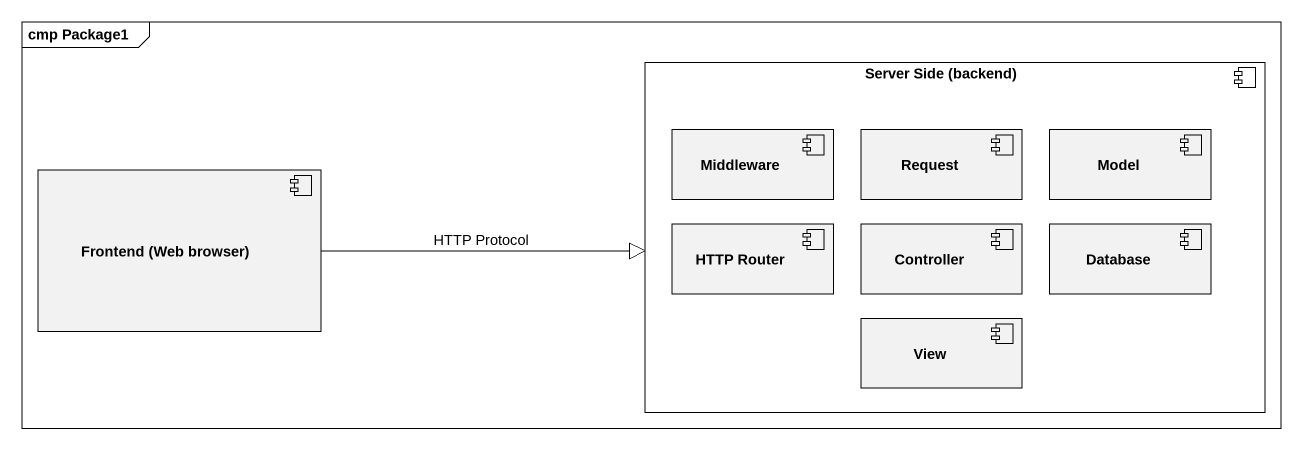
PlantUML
@startuml
mainframe cmp Package1
component "Server Side (backend)" as Server_Side_backend {
  component Middleware
  component Request
  component Model
  component "HTTP Router" as HTTP_Router
  component Controller
  component "Database" as Database_
  component View
}
component "Frontend (Web browser)" as Frontend_Web_browser
Frontend_Web_browser -right-|> Server_Side_backend : HTTP Protocol
@enduml
